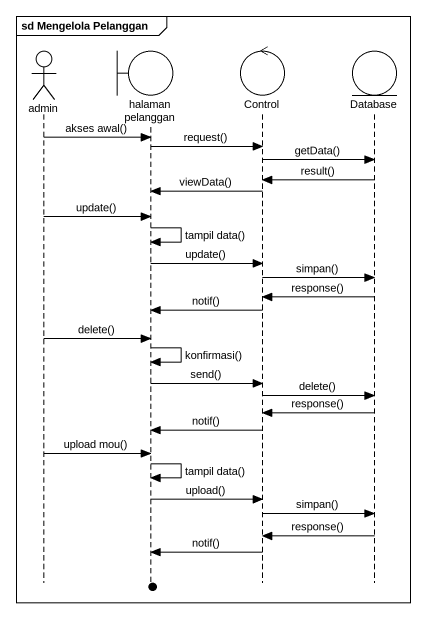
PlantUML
@startuml
mainframe sd Mengelola Pelanggan
hide footbox
actor admin
boundary "halaman pelanggan" as halaman_pelanggan
control "Control" as Control_
entity "Database" as Database_

admin -> halaman_pelanggan : akses awal()
halaman_pelanggan -> Control_ : request()
Control_ -> Database_ : getData()
Database_ -> Control_ : result()
Control_ -> halaman_pelanggan : viewData()
admin -> halaman_pelanggan : update()
halaman_pelanggan -> halaman_pelanggan : tampil data()
halaman_pelanggan -> Control_ : update()
Control_ -> Database_ : simpan()
Database_ -> Control_ : response()
Control_ -> halaman_pelanggan : notif()
admin -> halaman_pelanggan : delete()
halaman_pelanggan -> halaman_pelanggan : konfirmasi()
halaman_pelanggan -> Control_ : send()
Control_ -> Database_ : delete()
Database_ -> Control_ : response()
Control_ -> halaman_pelanggan : notif()
admin -> halaman_pelanggan : upload mou()
halaman_pelanggan -> halaman_pelanggan : tampil data()
halaman_pelanggan -> Control_ : upload()
Control_ -> Database_ : simpan()
Database_ -> Control_ : response()
Control_ -> halaman_pelanggan : notif()
@enduml
